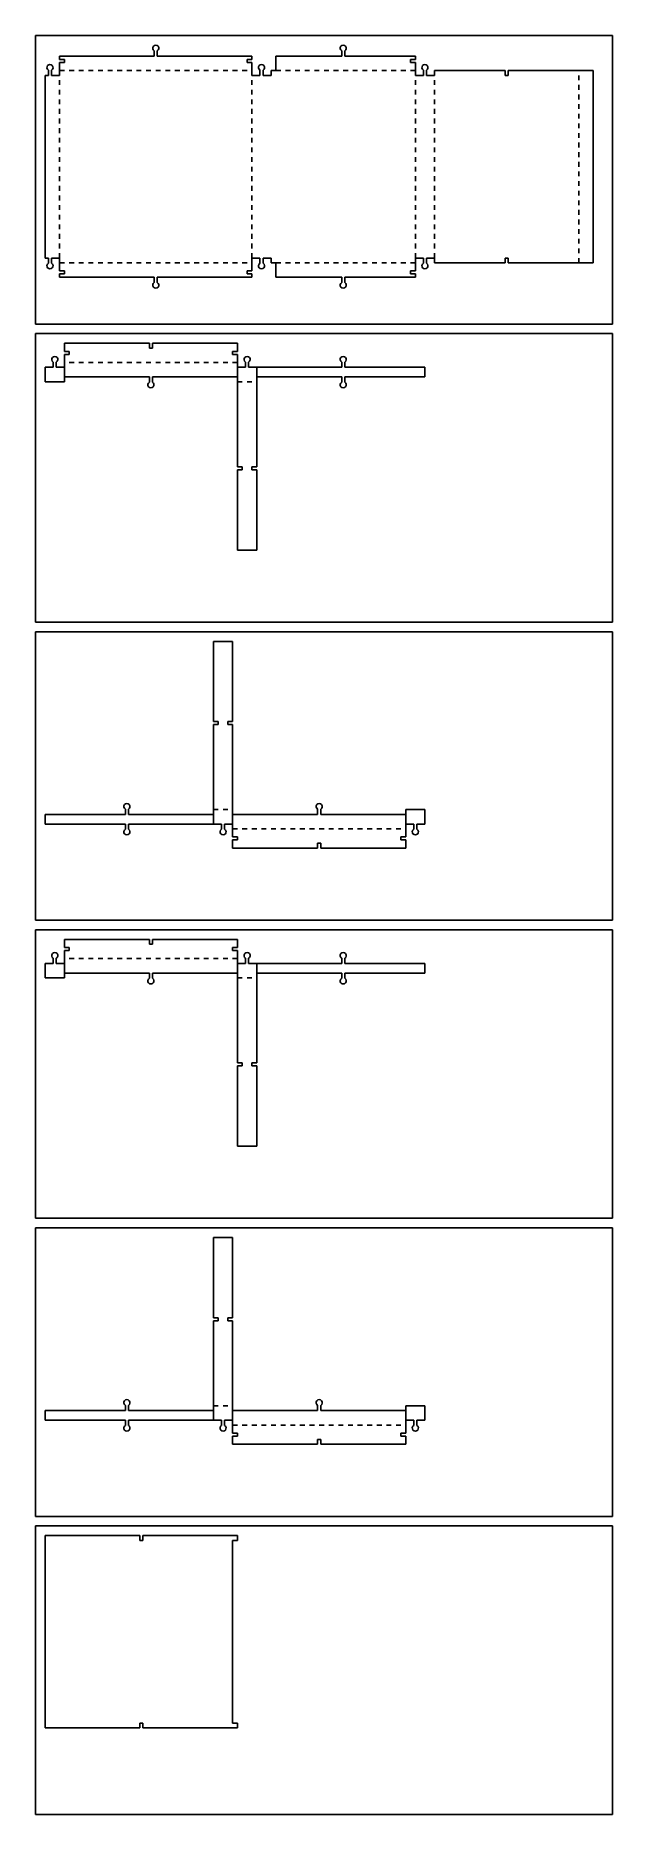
# Model space of a CAD drawing. Header units: metres. Extents: x 0 to 600, y -1550 to 300.
import ezdxf

# ---------------------------------------------------------------- set-up
doc = ezdxf.new("R2010")
doc.units = ezdxf.units.M

msp = doc.modelspace()

# ---------------------------------------------------------------- linework, layer by layer
at = {"layer": '1'}
for p, q in [((25, 275.2375), (25, 278.65)), ((25, 278.65), (123.4125, 278.65)), ((121.873235, 286.273667), (121.933186, 287.64675)), ((122.399192, 285.003895), (121.873235, 286.273667)), ((121.933186, 287.64675), (122.567809, 288.865851)), ((123.4125, 284.075369), (122.399192, 285.003895)), ((122.567809, 288.865851), (123.658187, 289.702527)), ((123.4125, 278.65), (123.4125, 284.075369)), ((123.658187, 289.702527), (125, 290)), ((125, 290), (126.341813, 289.702527)), ((126.341813, 289.702527), (127.432191, 288.865851)), ((127.600808, 285.003895), (126.5875, 284.075369)), ((126.5875, 284.075369), (126.5875, 278.65)), ((126.5875, 278.65), (225, 278.65)), ((127.432191, 288.865851), (128.066814, 287.64675)), ((128.126765, 286.273667), (127.600808, 285.003895)), ((128.066814, 287.64675), (128.126765, 286.273667)), ((225, 278.65), (225, 275.2375)), ((250, 263.65), (250, 278.65)), ((250, 278.65), (318.4125, 278.65)), ((316.873235, 286.273667), (316.933186, 287.64675)), ((317.399192, 285.003895), (316.873235, 286.273667)), ((316.933186, 287.64675), (317.567809, 288.865851)), ((318.4125, 284.075369), (317.399192, 285.003895)), ((317.567809, 288.865851), (318.658187, 289.702527)), ((318.4125, 278.65), (318.4125, 284.075369)), ((318.658187, 289.702527), (320, 290)), ((320, 290), (321.341813, 289.702527)), ((321.341813, 289.702527), (322.432191, 288.865851)), ((322.600808, 285.003895), (321.5875, 284.075369)), ((321.5875, 284.075369), (321.5875, 278.65)), ((321.5875, 278.65), (395, 278.65)), ((322.432191, 288.865851), (323.066814, 287.64675)), ((323.126765, 286.273667), (322.600808, 285.003895)), ((323.066814, 287.64675), (323.126765, 286.273667)), ((395, 278.65), (395, 275.2375)), ((11.873235, 266.273667), (11.933186, 267.64675)), ((12.399192, 265.003895), (11.873235, 266.273667)), ((11.933186, 267.64675), (12.567809, 268.865851)), ((13.4125, 264.075369), (12.399192, 265.003895)), ((12.567809, 268.865851), (13.658187, 269.702527)), ((13.4125, 258.65), (13.4125, 264.075369)), ((13.658187, 269.702527), (15, 270)), ((15, 270), (16.341813, 269.702527)), ((16.341813, 269.702527), (17.432191, 268.865851)), ((17.600808, 265.003895), (16.5875, 264.075369)), ((16.5875, 264.075369), (16.5875, 258.65)), ((17.432191, 268.865851), (18.066814, 267.64675)), ((18.126765, 266.273667), (17.600808, 265.003895)), ((18.066814, 267.64675), (18.126765, 266.273667)), ((30, 275.2375), (25, 275.2375)), ((25, 258.65), (25, 272.0625)), ((25, 272.0625), (30, 272.0625)), ((30, 272.0625), (30, 275.2375)), ((225, 275.2375), (220, 275.2375)), ((220, 275.2375), (220, 272.0625)), ((220, 272.0625), (225, 272.0625)), ((225, 272.0625), (225, 258.65)), ((231.873235, 266.273667), (231.933186, 267.64675)), ((232.399192, 265.003895), (231.873235, 266.273667)), ((231.933186, 267.64675), (232.567809, 268.865851)), ((233.4125, 264.075369), (232.399192, 265.003895)), ((232.567809, 268.865851), (233.658187, 269.702527)), ((233.4125, 258.65), (233.4125, 264.075369)), ((233.658187, 269.702527), (235, 270)), ((235, 270), (236.341813, 269.702527)), ((236.341813, 269.702527), (237.432191, 268.865851)), ((237.600808, 265.003895), (236.5875, 264.075369)), ((236.5875, 264.075369), (236.5875, 258.65)), ((237.432191, 268.865851), (238.066814, 267.64675)), ((238.126765, 266.273667), (237.600808, 265.003895)), ((238.066814, 267.64675), (238.126765, 266.273667)), ((245.00001, 258.65), (245.00001, 263.65)), ((245.00001, 263.65), (250, 263.65)), ((395, 275.2375), (390, 275.2375)), ((390, 275.2375), (390, 272.0625)), ((390, 272.0625), (395, 272.0625)), ((395, 272.0625), (395, 258.65)), ((401.873235, 266.273667), (401.933186, 267.64675)), ((402.399192, 265.003895), (401.873235, 266.273667)), ((401.933186, 267.64675), (402.567809, 268.865851)), ((403.4125, 264.075369), (402.399192, 265.003895)), ((402.567809, 268.865851), (403.658187, 269.702527)), ((403.4125, 258.65), (403.4125, 264.075369)), ((403.658187, 269.702527), (405, 270)), ((405, 270), (406.341813, 269.702527)), ((406.341813, 269.702527), (407.432191, 268.865851)), ((407.600808, 265.003895), (406.5875, 264.075369)), ((406.5875, 264.075369), (406.5875, 258.65)), ((407.432191, 268.865851), (408.066814, 267.64675)), ((408.126765, 266.273667), (407.600808, 265.003895)), ((408.066814, 267.64675), (408.126765, 266.273667)), ((415, 258.65), (415, 263.65)), ((415, 263.65), (488.4125, 263.65)), ((488.4125, 263.65), (488.4125, 258.65)), ((491.5875, 258.65), (491.5875, 263.65)), ((491.5875, 263.65), (580, 263.65)), ((580, 263.65), (580, 63.65)), ((10, 68.65), (10, 258.65)), ((10, 258.65), (13.4125, 258.65)), ((16.5875, 258.65), (25, 258.65)), ((225, 258.65), (233.4125, 258.65)), ((236.5875, 258.65), (245.00001, 258.65)), ((395, 258.65), (403.4125, 258.65)), ((406.5875, 258.65), (415, 258.65)), ((488.4125, 258.65), (491.5875, 258.65)), ((13.4125, 68.65), (10, 68.65)), ((11.873235, 61.026333), (12.399192, 62.296105)), ((11.933186, 59.65325), (11.873235, 61.026333)), ((12.567809, 58.434149), (11.933186, 59.65325)), ((12.399192, 62.296105), (13.4125, 63.224631)), ((13.658187, 57.597473), (12.567809, 58.434149)), ((13.4125, 63.224631), (13.4125, 68.65)), ((15, 57.3), (13.658187, 57.597473)), ((16.341813, 57.597473), (15, 57.3)), ((17.432191, 58.434149), (16.341813, 57.597473)), ((25, 68.65), (16.5875, 68.65)), ((16.5875, 68.65), (16.5875, 63.224631)), ((16.5875, 63.224631), (17.600808, 62.296105)), ((18.066814, 59.65325), (17.432191, 58.434149)), ((17.600808, 62.296105), (18.126765, 61.026333)), ((18.126765, 61.026333), (18.066814, 59.65325)), ((25, 55.2375), (25, 68.65)), ((233.4125, 68.65), (225, 68.65)), ((225, 68.65), (225, 55.2375)), ((231.873235, 61.026333), (232.399192, 62.296105)), ((231.933186, 59.65325), (231.873235, 61.026333)), ((232.567809, 58.434149), (231.933186, 59.65325)), ((232.399192, 62.296105), (233.4125, 63.224631)), ((233.658187, 57.597473), (232.567809, 58.434149)), ((233.4125, 63.224631), (233.4125, 68.65)), ((235, 57.3), (233.658187, 57.597473)), ((236.341813, 57.597473), (235, 57.3)), ((237.432191, 58.434149), (236.341813, 57.597473)), ((245.00001, 68.65), (236.5875, 68.65)), ((236.5875, 68.65), (236.5875, 63.224631)), ((236.5875, 63.224631), (237.600808, 62.296105)), ((238.066814, 59.65325), (237.432191, 58.434149)), ((237.600808, 62.296105), (238.126765, 61.026333)), ((238.126765, 61.026333), (238.066814, 59.65325)), ((245.00001, 63.65), (245.00001, 68.65)), ((250, 63.65), (245.00001, 63.65)), ((250, 48.65), (250, 63.65)), ((403.4125, 68.65), (395, 68.65)), ((395, 68.65), (395, 55.2375)), ((401.873235, 61.026333), (402.399192, 62.296105)), ((401.933186, 59.65325), (401.873235, 61.026333)), ((402.567809, 58.434149), (401.933186, 59.65325)), ((402.399192, 62.296105), (403.4125, 63.224631)), ((403.658187, 57.597473), (402.567809, 58.434149)), ((403.4125, 63.224631), (403.4125, 68.65)), ((405, 57.3), (403.658187, 57.597473)), ((406.341813, 57.597473), (405, 57.3)), ((407.432191, 58.434149), (406.341813, 57.597473)), ((415, 68.65), (406.5875, 68.65)), ((406.5875, 68.65), (406.5875, 63.224631)), ((406.5875, 63.224631), (407.600808, 62.296105)), ((408.066814, 59.65325), (407.432191, 58.434149)), ((407.600808, 62.296105), (408.126765, 61.026333)), ((408.126765, 61.026333), (408.066814, 59.65325)), ((415, 63.65), (415, 68.65)), ((488.4125, 63.65), (415, 63.65)), ((491.5875, 68.65), (488.4125, 68.65)), ((488.4125, 68.65), (488.4125, 63.65)), ((491.5875, 63.65), (491.5875, 68.65)), ((580, 63.65), (491.5875, 63.65)), ((30, 55.2375), (25, 55.2375)), ((25, 48.65), (25, 52.0625)), ((25, 52.0625), (30, 52.0625)), ((123.4125, 48.65), (25, 48.65)), ((30, 52.0625), (30, 55.2375)), ((121.873235, 41.026333), (122.399192, 42.296105)), ((121.933186, 39.65325), (121.873235, 41.026333)), ((122.567809, 38.434149), (121.933186, 39.65325)), ((122.399192, 42.296105), (123.4125, 43.224631)), ((123.658187, 37.597473), (122.567809, 38.434149)), ((123.4125, 43.224631), (123.4125, 48.65)), ((125, 37.3), (123.658187, 37.597473)), ((126.341813, 37.597473), (125, 37.3)), ((127.432191, 38.434149), (126.341813, 37.597473)), ((225, 48.65), (126.5875, 48.65)), ((126.5875, 48.65), (126.5875, 43.224631)), ((126.5875, 43.224631), (127.600808, 42.296105)), ((128.066814, 39.65325), (127.432191, 38.434149)), ((127.600808, 42.296105), (128.126765, 41.026333)), ((128.126765, 41.026333), (128.066814, 39.65325)), ((225, 55.2375), (220, 55.2375)), ((220, 55.2375), (220, 52.0625)), ((220, 52.0625), (225, 52.0625)), ((225, 52.0625), (225, 48.65)), ((318.4125, 48.65), (250, 48.65)), ((316.873235, 41.026333), (317.399192, 42.296105)), ((316.933186, 39.65325), (316.873235, 41.026333)), ((317.567809, 38.434149), (316.933186, 39.65325)), ((317.399192, 42.296105), (318.4125, 43.224631)), ((318.658187, 37.597473), (317.567809, 38.434149)), ((318.4125, 43.224631), (318.4125, 48.65)), ((320, 37.3), (318.658187, 37.597473)), ((321.341813, 37.597473), (320, 37.3)), ((322.432191, 38.434149), (321.341813, 37.597473)), ((395, 48.65), (321.5875, 48.65)), ((321.5875, 48.65), (321.5875, 43.224631)), ((321.5875, 43.224631), (322.600808, 42.296105)), ((323.066814, 39.65325), (322.432191, 38.434149)), ((322.600808, 42.296105), (323.126765, 41.026333)), ((323.126765, 41.026333), (323.066814, 39.65325)), ((395, 55.2375), (390, 55.2375)), ((390, 55.2375), (390, 52.0625)), ((390, 52.0625), (395, 52.0625)), ((395, 52.0625), (395, 48.65))]:
    msp.add_line(p, q, dxfattribs=at)
at = {"layer": '2'}
for p, q in [((10, -1460), (10, -1260)), ((10, -1260), (108.4125, -1260)), ((108.4125, -1260), (108.4125, -1265)), ((108.4125, -1265), (111.5875, -1265)), ((111.5875, -1265), (111.5875, -1260)), ((111.5875, -1260), (210, -1260)), ((210, -1265), (205, -1265)), ((205, -1265), (205, -1455)), ((210, -1260), (210, -1265)), ((108.4125, -1460), (10, -1460)), ((111.5875, -1455), (108.4125, -1455)), ((108.4125, -1455), (108.4125, -1460)), ((111.5875, -1460), (111.5875, -1455)), ((210, -1460), (111.5875, -1460)), ((205, -1455), (210, -1455)), ((210, -1455), (210, -1460))]:
    msp.add_line(p, q, dxfattribs=at)
at = {"layer": '3'}
for p, q in [((16.873235, -37.376333), (16.933186, -36.00325)), ((16.933186, -36.00325), (17.567809, -34.784149)), ((17.567809, -34.784149), (18.658187, -33.947473)), ((18.658187, -33.947473), (20, -33.65)), ((20, -33.65), (21.341813, -33.947473)), ((21.341813, -33.947473), (22.432191, -34.784149)), ((22.432191, -34.784149), (23.066814, -36.00325)), ((23.066814, -36.00325), (23.126765, -37.376333)), ((30, -28.4125), (30, -20)), ((30, -20), (118.4125, -20)), ((35, -28.4125), (30, -28.4125)), ((30, -45), (30, -31.5875)), ((30, -31.5875), (35, -31.5875)), ((35, -31.5875), (35, -28.4125)), ((118.4125, -20), (118.4125, -25)), ((118.4125, -25), (121.5875, -25)), ((121.5875, -25), (121.5875, -20)), ((121.5875, -20), (210, -20)), ((210, -28.4125), (205, -28.4125)), ((205, -28.4125), (205, -31.5875)), ((205, -31.5875), (210, -31.5875)), ((210, -20), (210, -28.4125)), ((210, -31.5875), (210, -45)), ((216.873235, -37.376333), (216.933186, -36.00325)), ((216.933186, -36.00325), (217.567809, -34.784149)), ((217.567809, -34.784149), (218.658187, -33.947473)), ((218.658187, -33.947473), (220, -33.65)), ((220, -33.65), (221.341813, -33.947473)), ((221.341813, -33.947473), (222.432191, -34.784149)), ((222.432191, -34.784149), (223.066814, -36.00325)), ((223.066814, -36.00325), (223.126765, -37.376333)), ((316.873235, -37.376333), (316.933186, -36.00325)), ((316.933186, -36.00325), (317.567809, -34.784149)), ((317.567809, -34.784149), (318.658187, -33.947473)), ((318.658187, -33.947473), (320, -33.65)), ((320, -33.65), (321.341813, -33.947473)), ((321.341813, -33.947473), (322.432191, -34.784149)), ((322.432191, -34.784149), (323.066814, -36.00325)), ((323.066814, -36.00325), (323.126765, -37.376333)), ((10, -60), (10, -45)), ((10, -45), (18.4125, -45)), ((17.399192, -38.646105), (16.873235, -37.376333)), ((18.4125, -39.574631), (17.399192, -38.646105)), ((18.4125, -45), (18.4125, -39.574631)), ((22.600808, -38.646105), (21.5875, -39.574631)), ((21.5875, -39.574631), (21.5875, -45)), ((21.5875, -45), (30, -45)), ((23.126765, -37.376333), (22.600808, -38.646105)), ((118.4125, -55), (30, -55)), ((30, -55), (30, -60)), ((118.4125, -60.425369), (118.4125, -55)), ((210, -55), (121.5875, -55)), ((121.5875, -55), (121.5875, -60.425369)), ((210, -45), (218.4125, -45)), ((210, -148.4125), (210, -55)), ((217.399192, -38.646105), (216.873235, -37.376333)), ((218.4125, -39.574631), (217.399192, -38.646105)), ((218.4125, -45), (218.4125, -39.574631)), ((222.600808, -38.646105), (221.5875, -39.574631)), ((221.5875, -39.574631), (221.5875, -45)), ((221.5875, -45), (318.4125, -45)), ((223.126765, -37.376333), (222.600808, -38.646105)), ((318.4125, -55), (230, -55)), ((230, -55), (230, -148.4125)), ((317.399192, -38.646105), (316.873235, -37.376333)), ((318.4125, -39.574631), (317.399192, -38.646105)), ((318.4125, -45), (318.4125, -39.574631)), ((318.4125, -60.425369), (318.4125, -55)), ((322.600808, -38.646105), (321.5875, -39.574631)), ((321.5875, -39.574631), (321.5875, -45)), ((321.5875, -45), (405, -45)), ((405, -55), (321.5875, -55)), ((321.5875, -55), (321.5875, -60.425369)), ((323.126765, -37.376333), (322.600808, -38.646105)), ((405, -45), (405, -55)), ((30, -60), (10, -60)), ((116.873235, -62.623667), (117.399192, -61.353895)), ((116.933186, -63.99675), (116.873235, -62.623667)), ((117.567809, -65.215851), (116.933186, -63.99675)), ((117.399192, -61.353895), (118.4125, -60.425369)), ((118.658187, -66.052527), (117.567809, -65.215851)), ((120, -66.35), (118.658187, -66.052527)), ((121.341813, -66.052527), (120, -66.35)), ((122.432191, -65.215851), (121.341813, -66.052527)), ((121.5875, -60.425369), (122.600808, -61.353895)), ((123.066814, -63.99675), (122.432191, -65.215851)), ((122.600808, -61.353895), (123.126765, -62.623667)), ((123.126765, -62.623667), (123.066814, -63.99675)), ((316.873235, -62.623667), (317.399192, -61.353895)), ((316.933186, -63.99675), (316.873235, -62.623667)), ((317.567809, -65.215851), (316.933186, -63.99675)), ((317.399192, -61.353895), (318.4125, -60.425369)), ((318.658187, -66.052527), (317.567809, -65.215851)), ((320, -66.35), (318.658187, -66.052527)), ((321.341813, -66.052527), (320, -66.35)), ((322.432191, -65.215851), (321.341813, -66.052527)), ((321.5875, -60.425369), (322.600808, -61.353895)), ((323.066814, -63.99675), (322.432191, -65.215851)), ((322.600808, -61.353895), (323.126765, -62.623667)), ((323.126765, -62.623667), (323.066814, -63.99675)), ((215, -148.4125), (210, -148.4125)), ((210, -235), (210, -151.5875)), ((210, -151.5875), (215, -151.5875)), ((215, -151.5875), (215, -148.4125)), ((230, -148.4125), (225, -148.4125)), ((225, -148.4125), (225, -151.5875)), ((225, -151.5875), (230, -151.5875)), ((230, -151.5875), (230, -235)), ((230, -235), (210, -235))]:
    msp.add_line(p, q, dxfattribs=at)
at = {"layer": '4'}
for p, q in [((185, -413.4125), (185, -330)), ((185, -330), (205, -330)), ((205, -330), (205, -413.4125)), ((190, -413.4125), (185, -413.4125)), ((185, -510), (185, -416.5875)), ((185, -416.5875), (190, -416.5875)), ((190, -416.5875), (190, -413.4125)), ((205, -413.4125), (200, -413.4125)), ((200, -413.4125), (200, -416.5875)), ((200, -416.5875), (205, -416.5875)), ((205, -416.5875), (205, -510)), ((92.567809, -499.784149), (93.658187, -498.947473)), ((93.658187, -498.947473), (95, -498.65)), ((95, -498.65), (96.341813, -498.947473)), ((96.341813, -498.947473), (97.432191, -499.784149)), ((292.567809, -499.784149), (293.658187, -498.947473)), ((293.658187, -498.947473), (295, -498.65)), ((295, -498.65), (296.341813, -498.947473)), ((296.341813, -498.947473), (297.432191, -499.784149)), ((10, -520), (10, -510)), ((10, -510), (93.4125, -510)), ((91.873235, -502.376333), (91.933186, -501.00325)), ((92.399192, -503.646105), (91.873235, -502.376333)), ((91.933186, -501.00325), (92.567809, -499.784149)), ((93.4125, -504.574631), (92.399192, -503.646105)), ((93.4125, -510), (93.4125, -504.574631)), ((97.600808, -503.646105), (96.5875, -504.574631)), ((96.5875, -504.574631), (96.5875, -510)), ((96.5875, -510), (185, -510)), ((97.432191, -499.784149), (98.066814, -501.00325)), ((98.126765, -502.376333), (97.600808, -503.646105)), ((98.066814, -501.00325), (98.126765, -502.376333)), ((205, -510), (293.4125, -510)), ((291.873235, -502.376333), (291.933186, -501.00325)), ((292.399192, -503.646105), (291.873235, -502.376333)), ((291.933186, -501.00325), (292.567809, -499.784149)), ((293.4125, -504.574631), (292.399192, -503.646105)), ((293.4125, -510), (293.4125, -504.574631)), ((297.600808, -503.646105), (296.5875, -504.574631)), ((296.5875, -504.574631), (296.5875, -510)), ((296.5875, -510), (385, -510)), ((297.432191, -499.784149), (298.066814, -501.00325)), ((298.126765, -502.376333), (297.600808, -503.646105)), ((298.066814, -501.00325), (298.126765, -502.376333)), ((385, -510), (385, -505)), ((385, -505), (405, -505)), ((405, -505), (405, -520)), ((93.4125, -520), (10, -520)), ((91.873235, -527.623667), (92.399192, -526.353895)), ((91.933186, -528.99675), (91.873235, -527.623667)), ((92.567809, -530.215851), (91.933186, -528.99675)), ((92.399192, -526.353895), (93.4125, -525.425369)), ((93.658187, -531.052527), (92.567809, -530.215851)), ((93.4125, -525.425369), (93.4125, -520)), ((95, -531.35), (93.658187, -531.052527)), ((96.341813, -531.052527), (95, -531.35)), ((97.432191, -530.215851), (96.341813, -531.052527)), ((193.4125, -520), (96.5875, -520)), ((96.5875, -520), (96.5875, -525.425369)), ((96.5875, -525.425369), (97.600808, -526.353895)), ((98.066814, -528.99675), (97.432191, -530.215851)), ((97.600808, -526.353895), (98.126765, -527.623667)), ((98.126765, -527.623667), (98.066814, -528.99675)), ((191.873235, -527.623667), (192.399192, -526.353895)), ((191.933186, -528.99675), (191.873235, -527.623667)), ((192.567809, -530.215851), (191.933186, -528.99675)), ((192.399192, -526.353895), (193.4125, -525.425369)), ((193.658187, -531.052527), (192.567809, -530.215851)), ((193.4125, -525.425369), (193.4125, -520)), ((195, -531.35), (193.658187, -531.052527)), ((196.341813, -531.052527), (195, -531.35)), ((197.432191, -530.215851), (196.341813, -531.052527)), ((205, -520), (196.5875, -520)), ((196.5875, -520), (196.5875, -525.425369)), ((196.5875, -525.425369), (197.600808, -526.353895)), ((198.066814, -528.99675), (197.432191, -530.215851)), ((197.600808, -526.353895), (198.126765, -527.623667)), ((198.126765, -527.623667), (198.066814, -528.99675)), ((205, -533.4125), (205, -520)), ((210, -533.4125), (205, -533.4125)), ((210, -536.5875), (210, -533.4125)), ((385, -533.4125), (380, -533.4125)), ((380, -533.4125), (380, -536.5875)), ((393.4125, -520), (385, -520)), ((385, -520), (385, -533.4125)), ((391.873235, -527.623667), (392.399192, -526.353895)), ((391.933186, -528.99675), (391.873235, -527.623667)), ((392.567809, -530.215851), (391.933186, -528.99675)), ((392.399192, -526.353895), (393.4125, -525.425369)), ((393.658187, -531.052527), (392.567809, -530.215851)), ((393.4125, -525.425369), (393.4125, -520)), ((395, -531.35), (393.658187, -531.052527)), ((396.341813, -531.052527), (395, -531.35)), ((397.432191, -530.215851), (396.341813, -531.052527)), ((405, -520), (396.5875, -520)), ((396.5875, -520), (396.5875, -525.425369)), ((396.5875, -525.425369), (397.600808, -526.353895)), ((398.066814, -528.99675), (397.432191, -530.215851)), ((397.600808, -526.353895), (398.126765, -527.623667)), ((398.126765, -527.623667), (398.066814, -528.99675)), ((205, -545), (205, -536.5875)), ((205, -536.5875), (210, -536.5875)), ((293.4125, -545), (205, -545)), ((296.5875, -540), (293.4125, -540)), ((293.4125, -540), (293.4125, -545)), ((296.5875, -545), (296.5875, -540)), ((385, -545), (296.5875, -545)), ((380, -536.5875), (385, -536.5875)), ((385, -536.5875), (385, -545))]:
    msp.add_line(p, q, dxfattribs=at)
at = {"layer": '5'}
for p, q in [((30, -648.4125), (30, -640)), ((30, -640), (118.4125, -640)), ((118.4125, -640), (118.4125, -645)), ((118.4125, -645), (121.5875, -645)), ((121.5875, -645), (121.5875, -640)), ((121.5875, -640), (210, -640)), ((210, -640), (210, -648.4125)), ((10, -680), (10, -665)), ((10, -665), (18.4125, -665)), ((16.873235, -657.376333), (16.933186, -656.00325)), ((17.399192, -658.646105), (16.873235, -657.376333)), ((16.933186, -656.00325), (17.567809, -654.784149)), ((18.4125, -659.574631), (17.399192, -658.646105)), ((17.567809, -654.784149), (18.658187, -653.947473)), ((18.4125, -665), (18.4125, -659.574631)), ((18.658187, -653.947473), (20, -653.65)), ((20, -653.65), (21.341813, -653.947473)), ((21.341813, -653.947473), (22.432191, -654.784149)), ((22.600808, -658.646105), (21.5875, -659.574631)), ((21.5875, -659.574631), (21.5875, -665)), ((21.5875, -665), (30, -665)), ((22.432191, -654.784149), (23.066814, -656.00325)), ((23.126765, -657.376333), (22.600808, -658.646105)), ((23.066814, -656.00325), (23.126765, -657.376333)), ((35, -648.4125), (30, -648.4125)), ((30, -665), (30, -651.5875)), ((30, -651.5875), (35, -651.5875)), ((35, -651.5875), (35, -648.4125)), ((210, -648.4125), (205, -648.4125)), ((205, -648.4125), (205, -651.5875)), ((205, -651.5875), (210, -651.5875)), ((210, -651.5875), (210, -665)), ((210, -665), (218.4125, -665)), ((216.873235, -657.376333), (216.933186, -656.00325)), ((217.399192, -658.646105), (216.873235, -657.376333)), ((216.933186, -656.00325), (217.567809, -654.784149)), ((218.4125, -659.574631), (217.399192, -658.646105)), ((217.567809, -654.784149), (218.658187, -653.947473)), ((218.4125, -665), (218.4125, -659.574631)), ((218.658187, -653.947473), (220, -653.65)), ((220, -653.65), (221.341813, -653.947473)), ((221.341813, -653.947473), (222.432191, -654.784149)), ((222.600808, -658.646105), (221.5875, -659.574631)), ((221.5875, -659.574631), (221.5875, -665)), ((221.5875, -665), (318.4125, -665)), ((222.432191, -654.784149), (223.066814, -656.00325)), ((223.126765, -657.376333), (222.600808, -658.646105)), ((223.066814, -656.00325), (223.126765, -657.376333)), ((316.873235, -657.376333), (316.933186, -656.00325)), ((317.399192, -658.646105), (316.873235, -657.376333)), ((316.933186, -656.00325), (317.567809, -654.784149)), ((318.4125, -659.574631), (317.399192, -658.646105)), ((317.567809, -654.784149), (318.658187, -653.947473)), ((318.4125, -665), (318.4125, -659.574631)), ((318.658187, -653.947473), (320, -653.65)), ((320, -653.65), (321.341813, -653.947473)), ((321.341813, -653.947473), (322.432191, -654.784149)), ((322.600808, -658.646105), (321.5875, -659.574631)), ((321.5875, -659.574631), (321.5875, -665)), ((321.5875, -665), (405, -665)), ((322.432191, -654.784149), (323.066814, -656.00325)), ((323.126765, -657.376333), (322.600808, -658.646105)), ((323.066814, -656.00325), (323.126765, -657.376333)), ((405, -665), (405, -675)), ((30, -680), (10, -680)), ((118.4125, -675), (30, -675)), ((30, -675), (30, -680)), ((116.873235, -682.623667), (117.399192, -681.353895)), ((116.933186, -683.99675), (116.873235, -682.623667)), ((117.567809, -685.215851), (116.933186, -683.99675)), ((117.399192, -681.353895), (118.4125, -680.425369)), ((118.4125, -680.425369), (118.4125, -675)), ((210, -675), (121.5875, -675)), ((121.5875, -675), (121.5875, -680.425369)), ((121.5875, -680.425369), (122.600808, -681.353895)), ((123.066814, -683.99675), (122.432191, -685.215851)), ((122.600808, -681.353895), (123.126765, -682.623667)), ((123.126765, -682.623667), (123.066814, -683.99675)), ((210, -768.4125), (210, -675)), ((318.4125, -675), (230, -675)), ((230, -675), (230, -768.4125)), ((316.873235, -682.623667), (317.399192, -681.353895)), ((316.933186, -683.99675), (316.873235, -682.623667)), ((317.567809, -685.215851), (316.933186, -683.99675)), ((317.399192, -681.353895), (318.4125, -680.425369)), ((318.4125, -680.425369), (318.4125, -675)), ((405, -675), (321.5875, -675)), ((321.5875, -675), (321.5875, -680.425369)), ((321.5875, -680.425369), (322.600808, -681.353895)), ((323.066814, -683.99675), (322.432191, -685.215851)), ((322.600808, -681.353895), (323.126765, -682.623667)), ((323.126765, -682.623667), (323.066814, -683.99675)), ((118.658187, -686.052527), (117.567809, -685.215851)), ((120, -686.35), (118.658187, -686.052527)), ((121.341813, -686.052527), (120, -686.35)), ((122.432191, -685.215851), (121.341813, -686.052527)), ((318.658187, -686.052527), (317.567809, -685.215851)), ((320, -686.35), (318.658187, -686.052527)), ((321.341813, -686.052527), (320, -686.35)), ((322.432191, -685.215851), (321.341813, -686.052527)), ((215, -768.4125), (210, -768.4125)), ((210, -855), (210, -771.5875)), ((210, -771.5875), (215, -771.5875)), ((215, -771.5875), (215, -768.4125)), ((230, -768.4125), (225, -768.4125)), ((225, -768.4125), (225, -771.5875)), ((225, -771.5875), (230, -771.5875)), ((230, -771.5875), (230, -855)), ((230, -855), (210, -855))]:
    msp.add_line(p, q, dxfattribs=at)
at = {"layer": '6'}
for p, q in [((185, -1033.4125), (185, -950)), ((185, -950), (205, -950)), ((205, -950), (205, -1033.4125)), ((190, -1033.4125), (185, -1033.4125)), ((190, -1036.5875), (190, -1033.4125)), ((205, -1033.4125), (200, -1033.4125)), ((200, -1033.4125), (200, -1036.5875)), ((185, -1130), (185, -1036.5875)), ((185, -1036.5875), (190, -1036.5875)), ((200, -1036.5875), (205, -1036.5875)), ((205, -1036.5875), (205, -1130)), ((91.873235, -1122.376333), (91.933186, -1121.00325)), ((92.399192, -1123.646105), (91.873235, -1122.376333)), ((91.933186, -1121.00325), (92.567809, -1119.784149)), ((93.4125, -1124.574631), (92.399192, -1123.646105)), ((92.567809, -1119.784149), (93.658187, -1118.947473)), ((93.4125, -1130), (93.4125, -1124.574631)), ((93.658187, -1118.947473), (95, -1118.65)), ((95, -1118.65), (96.341813, -1118.947473)), ((96.341813, -1118.947473), (97.432191, -1119.784149)), ((97.600808, -1123.646105), (96.5875, -1124.574631)), ((96.5875, -1124.574631), (96.5875, -1130)), ((97.432191, -1119.784149), (98.066814, -1121.00325)), ((98.126765, -1122.376333), (97.600808, -1123.646105)), ((98.066814, -1121.00325), (98.126765, -1122.376333)), ((291.873235, -1122.376333), (291.933186, -1121.00325)), ((292.399192, -1123.646105), (291.873235, -1122.376333)), ((291.933186, -1121.00325), (292.567809, -1119.784149)), ((293.4125, -1124.574631), (292.399192, -1123.646105)), ((292.567809, -1119.784149), (293.658187, -1118.947473)), ((293.4125, -1130), (293.4125, -1124.574631)), ((293.658187, -1118.947473), (295, -1118.65)), ((295, -1118.65), (296.341813, -1118.947473)), ((296.341813, -1118.947473), (297.432191, -1119.784149)), ((297.600808, -1123.646105), (296.5875, -1124.574631)), ((296.5875, -1124.574631), (296.5875, -1130)), ((297.432191, -1119.784149), (298.066814, -1121.00325)), ((298.126765, -1122.376333), (297.600808, -1123.646105)), ((298.066814, -1121.00325), (298.126765, -1122.376333)), ((385, -1130), (385, -1125)), ((385, -1125), (405, -1125)), ((405, -1125), (405, -1140)), ((10, -1140), (10, -1130)), ((10, -1130), (93.4125, -1130)), ((93.4125, -1140), (10, -1140)), ((91.873235, -1147.623667), (92.399192, -1146.353895)), ((92.399192, -1146.353895), (93.4125, -1145.425369)), ((93.4125, -1145.425369), (93.4125, -1140)), ((96.5875, -1130), (185, -1130)), ((193.4125, -1140), (96.5875, -1140)), ((96.5875, -1140), (96.5875, -1145.425369)), ((96.5875, -1145.425369), (97.600808, -1146.353895)), ((97.600808, -1146.353895), (98.126765, -1147.623667)), ((191.873235, -1147.623667), (192.399192, -1146.353895)), ((192.399192, -1146.353895), (193.4125, -1145.425369)), ((193.4125, -1145.425369), (193.4125, -1140)), ((205, -1140), (196.5875, -1140)), ((196.5875, -1140), (196.5875, -1145.425369)), ((196.5875, -1145.425369), (197.600808, -1146.353895)), ((197.600808, -1146.353895), (198.126765, -1147.623667)), ((205, -1130), (293.4125, -1130)), ((205, -1153.4125), (205, -1140)), ((296.5875, -1130), (385, -1130)), ((393.4125, -1140), (385, -1140)), ((385, -1140), (385, -1153.4125)), ((391.873235, -1147.623667), (392.399192, -1146.353895)), ((392.399192, -1146.353895), (393.4125, -1145.425369)), ((393.4125, -1145.425369), (393.4125, -1140)), ((405, -1140), (396.5875, -1140)), ((396.5875, -1140), (396.5875, -1145.425369)), ((396.5875, -1145.425369), (397.600808, -1146.353895)), ((397.600808, -1146.353895), (398.126765, -1147.623667)), ((91.933186, -1148.99675), (91.873235, -1147.623667)), ((92.567809, -1150.215851), (91.933186, -1148.99675)), ((93.658187, -1151.052527), (92.567809, -1150.215851)), ((95, -1151.35), (93.658187, -1151.052527)), ((96.341813, -1151.052527), (95, -1151.35)), ((97.432191, -1150.215851), (96.341813, -1151.052527)), ((98.066814, -1148.99675), (97.432191, -1150.215851)), ((98.126765, -1147.623667), (98.066814, -1148.99675)), ((191.933186, -1148.99675), (191.873235, -1147.623667)), ((192.567809, -1150.215851), (191.933186, -1148.99675)), ((193.658187, -1151.052527), (192.567809, -1150.215851)), ((195, -1151.35), (193.658187, -1151.052527)), ((196.341813, -1151.052527), (195, -1151.35)), ((197.432191, -1150.215851), (196.341813, -1151.052527)), ((198.066814, -1148.99675), (197.432191, -1150.215851)), ((198.126765, -1147.623667), (198.066814, -1148.99675)), ((210, -1153.4125), (205, -1153.4125)), ((205, -1165), (205, -1156.5875)), ((205, -1156.5875), (210, -1156.5875)), ((293.4125, -1165), (205, -1165)), ((210, -1156.5875), (210, -1153.4125)), ((296.5875, -1160), (293.4125, -1160)), ((293.4125, -1160), (293.4125, -1165)), ((296.5875, -1165), (296.5875, -1160)), ((385, -1165), (296.5875, -1165)), ((385, -1153.4125), (380, -1153.4125)), ((380, -1153.4125), (380, -1156.5875)), ((380, -1156.5875), (385, -1156.5875)), ((385, -1156.5875), (385, -1165)), ((391.933186, -1148.99675), (391.873235, -1147.623667)), ((392.567809, -1150.215851), (391.933186, -1148.99675)), ((393.658187, -1151.052527), (392.567809, -1150.215851)), ((395, -1151.35), (393.658187, -1151.052527)), ((396.341813, -1151.052527), (395, -1151.35)), ((397.432191, -1150.215851), (396.341813, -1151.052527)), ((398.066814, -1148.99675), (397.432191, -1150.215851)), ((398.126765, -1147.623667), (398.066814, -1148.99675))]:
    msp.add_line(p, q, dxfattribs=at)
at = {"layer": 'fold-line'}
for p, q in [((25, 263.65), (30, 263.65)), ((35, 263.65), (40, 263.65)), ((45, 263.65), (50, 263.65)), ((55, 263.65), (60, 263.65)), ((65, 263.65), (70, 263.65)), ((75, 263.65), (80, 263.65)), ((85, 263.65), (90, 263.65)), ((95, 263.65), (100, 263.65)), ((105, 263.65), (110, 263.65)), ((115, 263.65), (120, 263.65)), ((125, 263.65), (130, 263.65)), ((135, 263.65), (140, 263.65)), ((145, 263.65), (150, 263.65)), ((155, 263.65), (160, 263.65)), ((165, 263.65), (170, 263.65)), ((175, 263.65), (180, 263.65)), ((185, 263.65), (190, 263.65)), ((195, 263.65), (200, 263.65)), ((205, 263.65), (210, 263.65)), ((215, 263.65), (220, 263.65)), ((250, 263.65), (255, 263.65)), ((260, 263.65), (265, 263.65)), ((270, 263.65), (275, 263.65)), ((280, 263.65), (285, 263.65)), ((290, 263.65), (295, 263.65)), ((300, 263.65), (305, 263.65)), ((310, 263.65), (315, 263.65)), ((320, 263.65), (325, 263.65)), ((330, 263.65), (335, 263.65)), ((340, 263.65), (345, 263.65)), ((350, 263.65), (355, 263.65)), ((360, 263.65), (365, 263.65)), ((370, 263.65), (375, 263.65)), ((380, 263.65), (385, 263.65)), ((390, 263.65), (395, 263.65)), ((25, 248.65), (25, 253.65)), ((25, 238.65), (25, 243.65)), ((225, 248.65), (225, 253.65)), ((225, 238.65), (225, 243.65)), ((395, 248.65), (395, 253.65)), ((395, 238.65), (395, 243.65)), ((415, 248.65), (415, 253.65)), ((415, 238.65), (415, 243.65)), ((565, 253.65), (565, 258.65)), ((565, 243.65), (565, 248.65)), ((25, 228.65), (25, 233.65)), ((25, 218.65), (25, 223.65)), ((225, 228.65), (225, 233.65)), ((225, 218.65), (225, 223.65)), ((395, 228.65), (395, 233.65)), ((395, 218.65), (395, 223.65)), ((415, 228.65), (415, 233.65)), ((415, 218.65), (415, 223.65)), ((565, 233.65), (565, 238.65)), ((565, 223.65), (565, 228.65)), ((25, 208.65), (25, 213.65)), ((25, 198.65), (25, 203.65)), ((225, 208.65), (225, 213.65)), ((225, 198.65), (225, 203.65)), ((395, 208.65), (395, 213.65)), ((395, 198.65), (395, 203.65)), ((415, 208.65), (415, 213.65)), ((415, 198.65), (415, 203.65)), ((565, 213.65), (565, 218.65)), ((565, 203.65), (565, 208.65)), ((25, 188.65), (25, 193.65)), ((225, 188.65), (225, 193.65)), ((395, 188.65), (395, 193.65)), ((415, 188.65), (415, 193.65)), ((565, 193.65), (565, 198.65)), ((565, 183.65), (565, 188.65)), ((25, 178.65), (25, 183.65)), ((25, 168.65), (25, 173.65)), ((225, 178.65), (225, 183.65)), ((225, 168.65), (225, 173.65)), ((395, 178.65), (395, 183.65)), ((395, 168.65), (395, 173.65)), ((415, 178.65), (415, 183.65)), ((415, 168.65), (415, 173.65)), ((565, 173.65), (565, 178.65)), ((565, 163.65), (565, 168.65)), ((25, 158.65), (25, 163.65)), ((25, 148.65), (25, 153.65)), ((225, 158.65), (225, 163.65)), ((225, 148.65), (225, 153.65)), ((395, 158.65), (395, 163.65)), ((395, 148.65), (395, 153.65)), ((415, 158.65), (415, 163.65)), ((415, 148.65), (415, 153.65)), ((565, 153.65), (565, 158.65)), ((565, 143.65), (565, 148.65)), ((25, 138.65), (25, 143.65)), ((25, 128.65), (25, 133.65)), ((225, 138.65), (225, 143.65)), ((225, 128.65), (225, 133.65)), ((395, 138.65), (395, 143.65)), ((395, 128.65), (395, 133.65)), ((415, 138.65), (415, 143.65)), ((415, 128.65), (415, 133.65)), ((565, 133.65), (565, 138.65)), ((25, 118.65), (25, 123.65)), ((25, 108.65), (25, 113.65)), ((225, 118.65), (225, 123.65)), ((225, 108.65), (225, 113.65)), ((395, 118.65), (395, 123.65)), ((395, 108.65), (395, 113.65)), ((415, 118.65), (415, 123.65)), ((415, 108.65), (415, 113.65)), ((565, 123.65), (565, 128.65)), ((565, 113.65), (565, 118.65)), ((25, 98.65), (25, 103.65)), ((25, 88.65), (25, 93.65)), ((225, 98.65), (225, 103.65)), ((225, 88.65), (225, 93.65)), ((395, 98.65), (395, 103.65)), ((395, 88.65), (395, 93.65)), ((415, 98.65), (415, 103.65)), ((415, 88.65), (415, 93.65)), ((565, 103.65), (565, 108.65)), ((565, 93.65), (565, 98.65)), ((25, 78.65), (25, 83.65)), ((225, 78.65), (225, 83.65)), ((395, 78.65), (395, 83.65)), ((415, 78.65), (415, 83.65)), ((565, 83.65), (565, 88.65)), ((565, 73.65), (565, 78.65)), ((25, 68.65), (25, 73.65)), ((25, 63.65), (30, 63.65)), ((35, 63.65), (40, 63.65)), ((45, 63.65), (50, 63.65)), ((55, 63.65), (60, 63.65)), ((65, 63.65), (70, 63.65)), ((75, 63.65), (80, 63.65)), ((85, 63.65), (90, 63.65)), ((95, 63.65), (100, 63.65)), ((105, 63.65), (110, 63.65)), ((115, 63.65), (120, 63.65)), ((125, 63.65), (130, 63.65)), ((135, 63.65), (140, 63.65)), ((145, 63.65), (150, 63.65)), ((155, 63.65), (160, 63.65)), ((165, 63.65), (170, 63.65)), ((175, 63.65), (180, 63.65)), ((185, 63.65), (190, 63.65)), ((195, 63.65), (200, 63.65)), ((205, 63.65), (210, 63.65)), ((215, 63.65), (220, 63.65)), ((225, 68.65), (225, 73.65)), ((250, 63.65), (255, 63.65)), ((260, 63.65), (265, 63.65)), ((270, 63.65), (275, 63.65)), ((280, 63.65), (285, 63.65)), ((290, 63.65), (295, 63.65)), ((300, 63.65), (305, 63.65)), ((310, 63.65), (315, 63.65)), ((320, 63.65), (325, 63.65)), ((330, 63.65), (335, 63.65)), ((340, 63.65), (345, 63.65)), ((350, 63.65), (355, 63.65)), ((360, 63.65), (365, 63.65)), ((370, 63.65), (375, 63.65)), ((380, 63.65), (385, 63.65)), ((390, 63.65), (395, 63.65)), ((395, 68.65), (395, 73.65)), ((415, 68.65), (415, 73.65)), ((565, 63.65), (565, 68.65)), ((30, -55), (30, -45)), ((40, -40), (35, -40)), ((50, -40), (45, -40)), ((60, -40), (55, -40)), ((70, -40), (65, -40)), ((80, -40), (75, -40)), ((90, -40), (85, -40)), ((100, -40), (95, -40)), ((110, -40), (105, -40)), ((120, -40), (115, -40)), ((130, -40), (125, -40)), ((140, -40), (135, -40)), ((150, -40), (145, -40)), ((160, -40), (155, -40)), ((170, -40), (165, -40)), ((180, -40), (175, -40)), ((190, -40), (185, -40)), ((200, -40), (195, -40)), ((210, -40), (205, -40)), ((210, -55), (210, -45)), ((230, -55), (230, -45)), ((210, -60), (215, -60)), ((220, -60), (225, -60)), ((185, -505), (190, -505)), ((185, -510), (185, -520)), ((195, -505), (200, -505)), ((205, -510), (205, -520)), ((385, -510), (385, -520)), ((205, -525), (210, -525)), ((215, -525), (220, -525)), ((225, -525), (230, -525)), ((235, -525), (240, -525)), ((245, -525), (250, -525)), ((255, -525), (260, -525)), ((265, -525), (270, -525)), ((275, -525), (280, -525)), ((285, -525), (290, -525)), ((295, -525), (300, -525)), ((305, -525), (310, -525)), ((315, -525), (320, -525)), ((325, -525), (330, -525)), ((335, -525), (340, -525)), ((345, -525), (350, -525)), ((355, -525), (360, -525)), ((365, -525), (370, -525)), ((375, -525), (380, -525)), ((30, -665), (30, -675)), ((40, -660), (35, -660)), ((50, -660), (45, -660)), ((60, -660), (55, -660)), ((70, -660), (65, -660)), ((80, -660), (75, -660)), ((90, -660), (85, -660)), ((100, -660), (95, -660)), ((110, -660), (105, -660)), ((120, -660), (115, -660)), ((130, -660), (125, -660)), ((140, -660), (135, -660)), ((150, -660), (145, -660)), ((160, -660), (155, -660)), ((170, -660), (165, -660)), ((180, -660), (175, -660)), ((190, -660), (185, -660)), ((200, -660), (195, -660)), ((210, -660), (205, -660)), ((210, -665), (210, -675)), ((230, -665), (230, -675)), ((210, -680), (215, -680)), ((220, -680), (225, -680)), ((185, -1125), (190, -1125)), ((195, -1125), (200, -1125)), ((185, -1140), (185, -1130)), ((205, -1140), (205, -1130)), ((205, -1145), (210, -1145)), ((215, -1145), (220, -1145)), ((225, -1145), (230, -1145)), ((235, -1145), (240, -1145)), ((245, -1145), (250, -1145)), ((255, -1145), (260, -1145)), ((265, -1145), (270, -1145)), ((275, -1145), (280, -1145)), ((285, -1145), (290, -1145)), ((295, -1145), (300, -1145)), ((305, -1145), (310, -1145)), ((315, -1145), (320, -1145)), ((325, -1145), (330, -1145)), ((335, -1145), (340, -1145)), ((345, -1145), (350, -1145)), ((355, -1145), (360, -1145)), ((365, -1145), (370, -1145)), ((375, -1145), (380, -1145)), ((385, -1140), (385, -1130))]:
    msp.add_line(p, q, dxfattribs=at)
at = {"layer": 'sheet_boundary'}
for p, q in [((0, 300), (600, 300)), ((0, 0), (0, 300)), ((600, 300), (600, 0)), ((600, 0), (0, 0))]:
    msp.add_line(p, q, dxfattribs=at)
at = {"layer": 'sheet_boundary_2'}
for p, q in [((0, -10), (600, -10)), ((0, -310), (0, -10)), ((600, -10), (600, -310)), ((600, -310), (0, -310))]:
    msp.add_line(p, q, dxfattribs=at)
at = {"layer": 'sheet_boundary_3'}
for p, q in [((0, -320), (600, -320)), ((0, -620), (0, -320)), ((600, -320), (600, -620)), ((600, -620), (0, -620))]:
    msp.add_line(p, q, dxfattribs=at)
at = {"layer": 'sheet_boundary_4'}
for p, q in [((0, -630), (600, -630)), ((0, -930), (0, -630)), ((600, -630), (600, -930)), ((600, -930), (0, -930))]:
    msp.add_line(p, q, dxfattribs=at)
at = {"layer": 'sheet_boundary_5'}
for p, q in [((0, -940), (600, -940)), ((0, -1240), (0, -940)), ((600, -940), (600, -1240)), ((600, -1240), (0, -1240))]:
    msp.add_line(p, q, dxfattribs=at)
at = {"layer": 'sheet_boundary_6'}
for p, q in [((0, -1250), (600, -1250)), ((0, -1550), (0, -1250)), ((600, -1250), (600, -1550)), ((600, -1550), (0, -1550))]:
    msp.add_line(p, q, dxfattribs=at)

doc.saveas('drawing.dxf')
